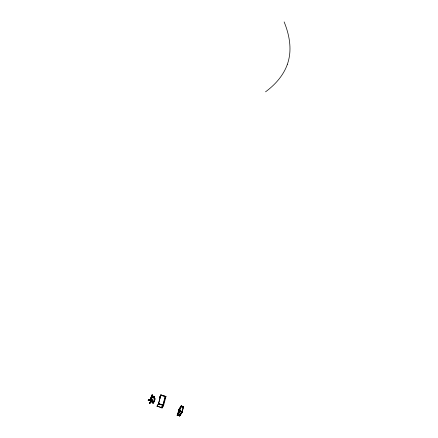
<?xml version="1.0" encoding="UTF-8"?>
<svg xmlns="http://www.w3.org/2000/svg" width="438" height="438" viewBox="0 0 438 438"><rect width="100%" height="100%" fill="white"/><g stroke="black" fill="none" stroke-linecap="round" stroke-linejoin="round"><path stroke-width="0.66" d="M150.048 403.07L149.599 402.976L149.966 402.303M149.166 399.637C148.017 400.584 148.4 399.368 149.243 400.113M153.278 402.752C152.227 403.978 153.776 403.349 153.234 402.752M151.898 401.575C149.988 402.631 153.103 400.485 152.714 402.615M149.539 403.009C149.725 403.288 149.484 403.113 150.316 402.653M152.961 397.671C151.586 396.899 153.771 396.948 152.692 397.775M151.356 398.328C150.042 398.547 151.619 397.419 151.307 398.334M153.229 402.856L152.774 402.719M179.64 416.1L182.558 411.589L179.662 416.018M182.974 407.959L183.719 406.765L181.179 405.933L178.288 410.477L181.179 405.933M152.402 397.052L152.282 397.441L152.254 395.903L154.4 396.773M180.21 414.063L179.783 415.837L177.253 415.01L178.704 410.302M180.259 413.992L179.832 415.761L177.297 414.939M180.341 414.507L178.315 413.844M180.549 414.66L180.883 413.406M181.047 413.483L181.37 413.412M181.748 411.709L181.321 413.483L178.781 412.656L180.253 407.849M181.89 412.142L179.804 411.55M182.099 412.3L183.237 407.559L181.004 406.738M183.456 406.694L181.436 406.021L178.54 410.559L178.31 410.395M151.794 401.964L151.471 401.701M179.487 409.037L179.169 409.114M182.536 411.676L180.007 410.756L177.111 415.279L180.264 410.844L182.203 411.715M177.111 415.279L180.007 410.756M178.726 410.22L178.408 410.296M150.114 403.059L149.621 403.053M163.631 405.238L162.049 407.986L157.072 406.103L158.561 403.584L163.631 405.238L162.049 407.986M165.197 397.885L165.871 396.631M165.958 396.51L163.582 405.5L158.479 403.836L160.834 394.966L165.958 396.51L160.899 394.852L159.29 397.77L160.779 395.224L165.805 396.872M165.11 396.642L162.925 405.008L161.77 406.918L163.182 405.09L165.361 396.729M160.899 394.852L158.501 403.825L163.648 405.391L158.545 403.726L157.007 406.344M151.115 401.717L150.979 400.206M151.148 401.684L151.236 401.356M152.774 396.029L152.681 396.39L154.351 397.058L154.439 396.74L152.807 396.04L152.72 396.357L152.167 396.226M153.191 401.345L151.548 400.644L151.641 400.316L153.278 401.016L153.152 401.378L151.11 400.14L151.121 401.673M153.059 397.693L154.494 396.888M151.061 399.763L151.28 398.958L152.977 399.511L152.758 400.316L151.061 399.763L151.378 400.091M151.017 400.469L151.11 400.14L153.24 401.049M152.276 395.864L152.189 396.187L152.687 396.346M150.842 398.306L150.798 397.824L150.787 398.328M151.329 397.819L150.902 398.18L151.334 398.235M149.369 399.916L150.458 400.02M152.857 403.141C153.191 403.179 153.174 403.36 152.867 402.818M287.333 64.397C283.353 75.664 275.02 84.819 265.537 91.827M151.762 401.361L151.225 401.339L151.532 401.63M151.953 397.512L152.106 397.244L154.477 398.022A0.81 0.745 35.6 0 1 155.047 398.991L154.39 401.416A0.81 0.745 36 0 1 153.431 401.892L151.05 401.115A1.21 1.117 35.3 0 1 150.738 400.847L150.437 400.896A1.21 1.117 35.4 0 0 150.896 401.383L153.278 402.161A0.81 0.745 36 0 0 154.236 401.679L154.893 399.259A0.81 0.745 35.6 0 0 154.324 398.284L151.953 397.512A1.21 1.111 35.1 0 0 151.329 397.638L151.712 397.282A1.21 1.111 35.1 0 1 152.106 397.244M150.896 401.383L151.219 401.23M149.292 403.332L149.489 403.064L149.292 403.349M151.083 398.262L151.482 398.388M182.723 407.877L183.467 406.683L181.354 406.141M182.996 407.877L183.719 406.765M179.388 416.018L182.301 411.506M150.338 402.719L151.241 401.307M148.4 400.157L148.049 400.228L148.728 400.113M150.431 402.577L151.285 401.339M150.097 402.204L150.842 401.033M151.373 398.372L151.115 398.487M153.048 397.31L152.38 397.156L152.145 395.925M148.794 400.135L150.426 400.48M153.114 397.315L154.428 396.844L154.406 397.211L153.026 397.638M151.953 401.591L153.267 401.126L153.245 401.493L151.893 401.969L153.333 401.17M151.866 401.914L153.18 401.449M149.04 399.68L149.363 399.675M150.196 402.144L150.469 402.347M179.471 409.119L178.014 413.839L180.598 414.589M150.995 400.507L151.521 400.633M180.182 410.964L182.274 411.6M157.072 406.103L162.115 407.745M159.35 397.529L160.604 397.939M181.162 406.015L183.697 406.847M151.28 398.958L151.597 399.286L151.532 398.498M152.38 401.443L152.665 401.81M152.725 401.887L153.032 402.281M284.131 21.9C287.903 31.136 290.378 41.073 289.923 51.109A122.492 74.663 21 0 1 287.333 64.397M148.438 400.004C148.728 400.595 148.263 398.941 148.373 400.113M151.033 398.29L151.17 399.27M151.126 401.367L150.891 400.195L151.039 401.69M152.293 397.091L152.057 395.914L152.205 397.414M151.515 398.356L151.641 399.281M150.738 400.847A5.229 4.807 36.3 0 1 151.712 397.282M150.464 401.088A5.229 4.807 36.3 0 1 151.444 397.49M151.313 401.449A0.81 0.745 35.4 0 1 150.699 400.967M151.351 401.241A0.81 0.745 35.4 0 1 150.94 400.984M150.289 401.099A5.404 4.971 36.3 0 1 151.307 397.381M151.214 398.241A5.437 4.988 35.9 0 1 152.238 394.507M151.389 398.23A5.256 4.823 35.9 0 1 152.38 394.622M183.287 407.482L182.142 412.224L179.547 411.468L180.752 406.656L183.287 407.482M149.741 403.633L150.015 403.234L149.747 403.617"/></g></svg>
